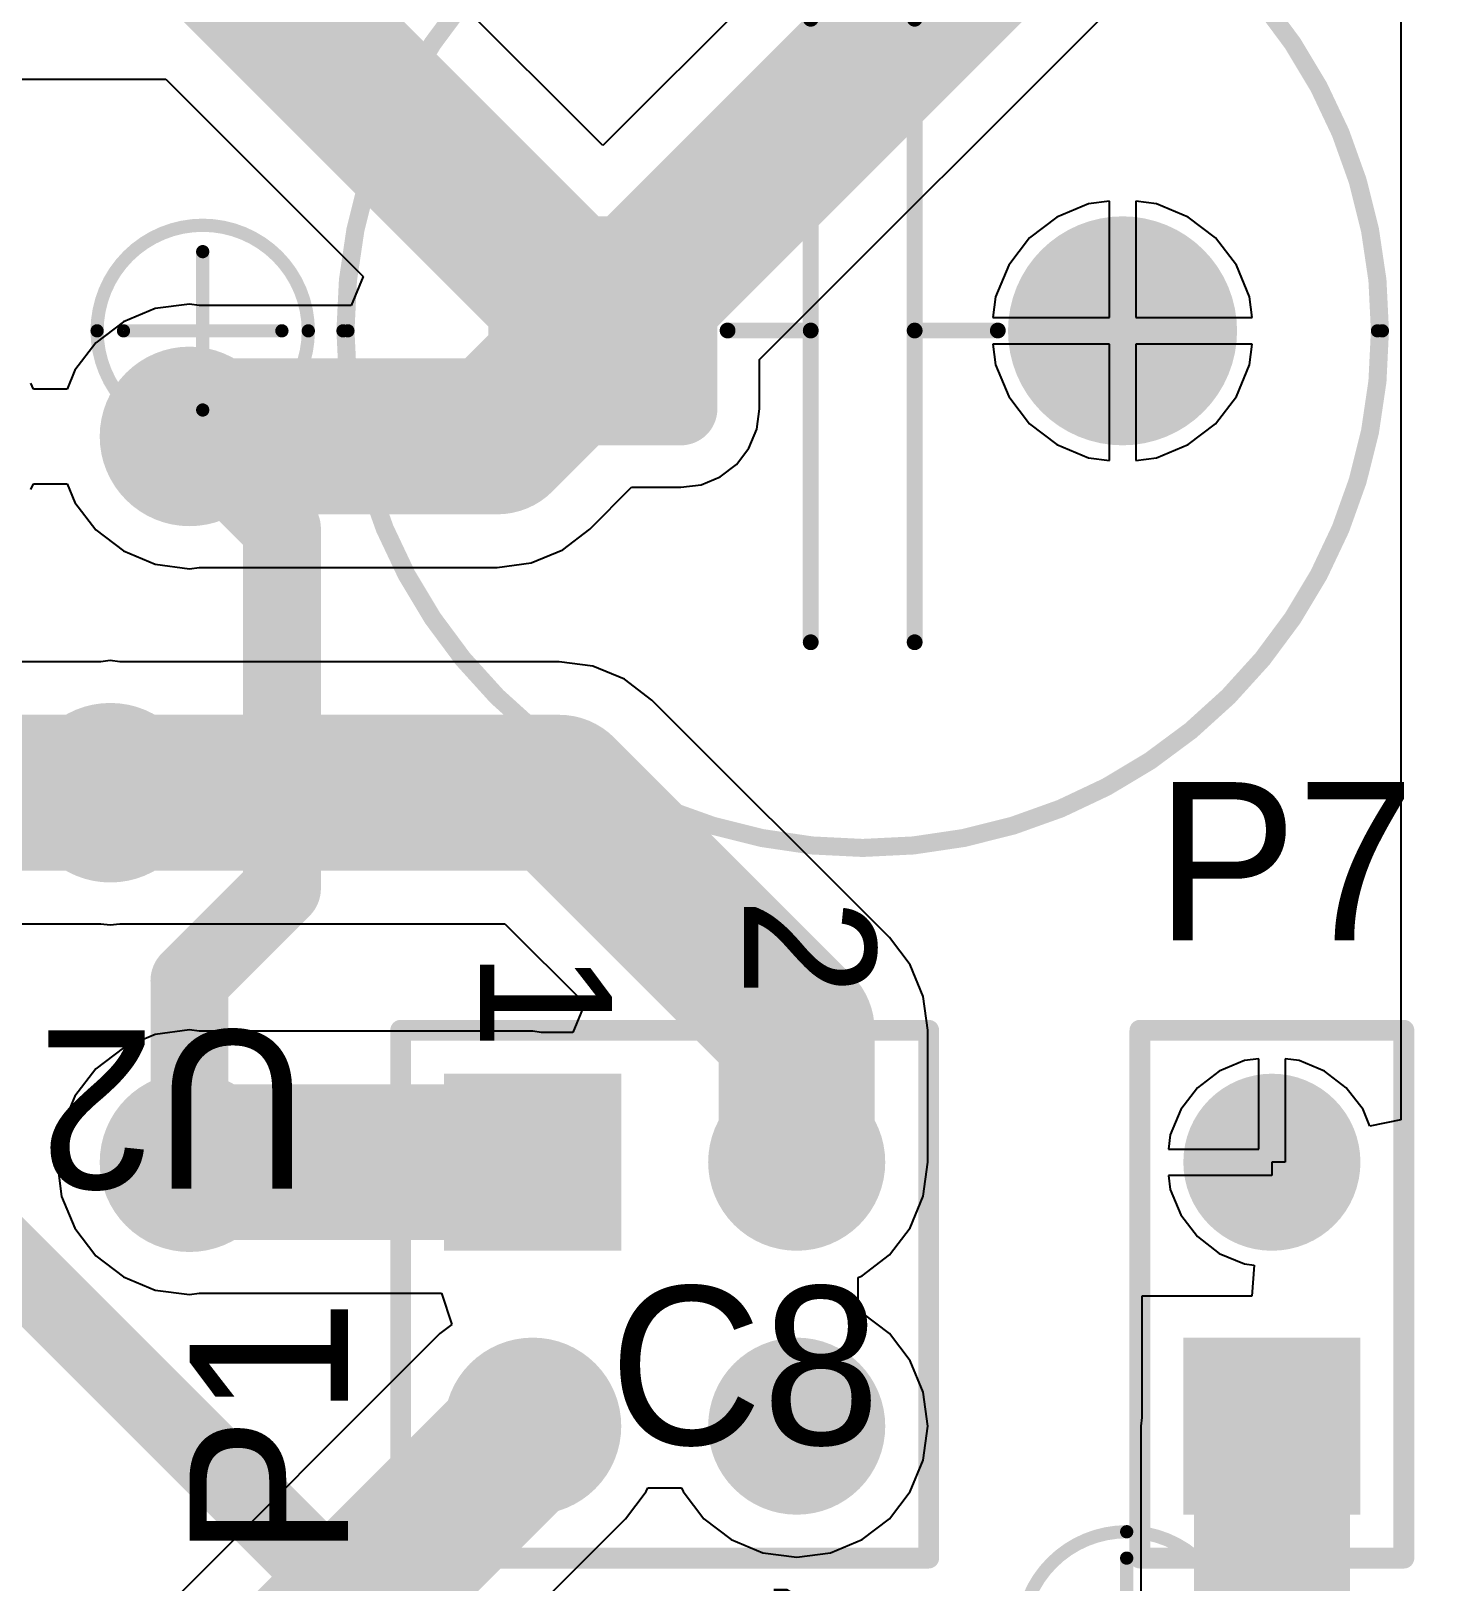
# Model space of a CAD drawing. Header units: millimetres. Extents: x 40 to 159, y 68 to 176.
# Drawn here: x 105.66 to 119.2, y 133.37 to 148.3 of the extents above; entities that cross this region are included whole.
import ezdxf

# ---------------------------------------------------------------- set-up
doc = ezdxf.new("R2010")
doc.units = ezdxf.units.MM
for name, color, linetype in [('BottomLayer', 5, 'Continuous'), ('BottomSolder', 6, 'Continuous'), ('Mechanical13', 56, 'Continuous'), ('Mechanical15', 56, 'Continuous'), ('MultiLayer', 9, 'Continuous'), ('PadHoleLayer', 156, 'Continuous'), ('TopLayer', 1, 'Continuous'), ('TopOverlay', 2, 'Continuous'), ('TopSolder', 216, 'Continuous')]:
    doc.layers.add(name, color=color, linetype=linetype)

# ---------------------------------------------------------------- blocks, each defined once
blk = doc.blocks.new('HDR1X2_16')
at = {"layer": 'BottomLayer', "const_width": 0.75}
blk.add_lwpolyline([(-2.915, 0, 1), (-2.165, 0, 1)], format="xyb", close=True, dxfattribs=at)
at = {"layer": 'BottomLayer'}
blk.add_solid([(0.75, 0.75), (-0.75, 0.75), (0.75, -0.75), (-0.75, -0.75)], dxfattribs=at)
at = {"layer": 'BottomSolder', "const_width": 0.852}
blk.add_lwpolyline([(-2.966, 0, 1), (-2.114, 0, 1)], format="xyb", close=True, dxfattribs=at)
at = {"layer": 'BottomSolder'}
blk.add_solid([(0.852, 0.852), (-0.852, 0.852), (0.852, -0.852), (-0.852, -0.852)], dxfattribs=at)
at = {"layer": 'MultiLayer', "const_width": 0.75}
blk.add_lwpolyline([(-2.915, 0, 1), (-2.165, 0, 1)], format="xyb", close=True, dxfattribs=at)
at = {"layer": 'MultiLayer'}
blk.add_solid([(0.75, 0.75), (-0.75, 0.75), (0.75, -0.75), (-0.75, -0.75)], dxfattribs=at)
at = {"layer": 'PadHoleLayer', "const_width": 0.45}
for points in [[(-2.765, 0, 1), (-2.315, 0, 1)], [(-0.225, 0, 1), (0.225, 0, 1)]]:
    blk.add_lwpolyline(points, format="xyb", close=True, dxfattribs=at)
at = {"layer": 'TopLayer', "const_width": 0.75}
blk.add_lwpolyline([(-2.915, 0, 1), (-2.165, 0, 1)], format="xyb", close=True, dxfattribs=at)
at = {"layer": 'TopLayer'}
blk.add_solid([(0.75, 0.75), (-0.75, 0.75), (0.75, -0.75), (-0.75, -0.75)], dxfattribs=at)
at = {"layer": 'TopOverlay', "const_width": 0.2}
for points in [[(1.27, 1.27), (-3.81, 1.27)], [(-3.81, -1.27), (-3.81, 1.27)], [(1.27, -1.27), (1.27, 1.27)], [(1.27, -1.27), (-3.81, -1.27)]]:
    blk.add_lwpolyline(points, dxfattribs=at)
at = {"layer": 'TopOverlay', "const_width": 0.1}
for points in [[(-3.86, 1.27, 1), (-3.76, 1.27, 1)], [(-3.86, 1.27, 1), (-3.76, 1.27, 1)], [(1.22, 1.27, 1), (1.32, 1.27, 1)], [(1.22, 1.27, 1), (1.32, 1.27, 1)], [(-3.86, -1.27, 1), (-3.76, -1.27, 1)], [(-3.86, -1.27, 1), (-3.76, -1.27, 1)], [(1.22, -1.27, 1), (1.32, -1.27, 1)], [(1.22, -1.27, 1), (1.32, -1.27, 1)]]:
    blk.add_lwpolyline(points, format="xyb", close=True, dxfattribs=at)
at = {"layer": 'TopSolder', "const_width": 0.852}
blk.add_lwpolyline([(-2.966, 0, 1), (-2.114, 0, 1)], format="xyb", close=True, dxfattribs=at)
at = {"layer": 'TopSolder'}
blk.add_solid([(0.852, 0.852), (-0.852, 0.852), (0.852, -0.852), (-0.852, -0.852)], dxfattribs=at)
blk = doc.blocks.new('HDR2X2_22')
at = {"layer": 'BottomLayer', "const_width": 0.75}
for points in [[(-2.915, 0, 1), (-2.165, 0, 1)], [(-2.915, -2.54, 1), (-2.165, -2.54, 1)], [(-0.375, -2.54, 1), (0.375, -2.54, 1)]]:
    blk.add_lwpolyline(points, format="xyb", close=True, dxfattribs=at)
at = {"layer": 'BottomLayer'}
blk.add_solid([(0.75, 0.75), (-0.75, 0.75), (0.75, -0.75), (-0.75, -0.75)], dxfattribs=at)
at = {"layer": 'BottomSolder', "const_width": 0.852}
for points in [[(-2.966, 0, 1), (-2.114, 0, 1)], [(-2.966, -2.54, 1), (-2.114, -2.54, 1)], [(-0.426, -2.54, 1), (0.426, -2.54, 1)]]:
    blk.add_lwpolyline(points, format="xyb", close=True, dxfattribs=at)
at = {"layer": 'BottomSolder'}
blk.add_solid([(0.852, 0.852), (-0.852, 0.852), (0.852, -0.852), (-0.852, -0.852)], dxfattribs=at)
at = {"layer": 'MultiLayer', "const_width": 0.75}
for points in [[(-2.915, 0, 1), (-2.165, 0, 1)], [(-2.915, -2.54, 1), (-2.165, -2.54, 1)], [(-0.375, -2.54, 1), (0.375, -2.54, 1)]]:
    blk.add_lwpolyline(points, format="xyb", close=True, dxfattribs=at)
at = {"layer": 'MultiLayer'}
blk.add_solid([(0.75, 0.75), (-0.75, 0.75), (0.75, -0.75), (-0.75, -0.75)], dxfattribs=at)
at = {"layer": 'PadHoleLayer', "const_width": 0.45}
for points in [[(-2.765, 0, 1), (-2.315, 0, 1)], [(-0.225, 0, 1), (0.225, 0, 1)], [(-2.765, -2.54, 1), (-2.315, -2.54, 1)], [(-0.225, -2.54, 1), (0.225, -2.54, 1)]]:
    blk.add_lwpolyline(points, format="xyb", close=True, dxfattribs=at)
at = {"layer": 'TopLayer', "const_width": 0.75}
for points in [[(-2.915, 0, 1), (-2.165, 0, 1)], [(-2.915, -2.54, 1), (-2.165, -2.54, 1)], [(-0.375, -2.54, 1), (0.375, -2.54, 1)]]:
    blk.add_lwpolyline(points, format="xyb", close=True, dxfattribs=at)
at = {"layer": 'TopLayer'}
blk.add_solid([(0.75, 0.75), (-0.75, 0.75), (0.75, -0.75), (-0.75, -0.75)], dxfattribs=at)
at = {"layer": 'TopOverlay', "const_width": 0.2}
for points in [[(-3.81, 1.27), (1.27, 1.27)], [(-3.81, 1.27), (-3.81, -3.81)], [(1.27, 1.27), (1.27, -3.81)], [(-3.81, -3.81), (1.27, -3.81)]]:
    blk.add_lwpolyline(points, dxfattribs=at)
at = {"layer": 'TopOverlay', "const_width": 0.1}
for points in [[(-3.86, 1.27, 1), (-3.76, 1.27, 1)], [(-3.86, 1.27, 1), (-3.76, 1.27, 1)], [(1.22, 1.27, 1), (1.32, 1.27, 1)], [(1.22, 1.27, 1), (1.32, 1.27, 1)], [(-3.86, -3.81, 1), (-3.76, -3.81, 1)], [(-3.86, -3.81, 1), (-3.76, -3.81, 1)], [(1.22, -3.81, 1), (1.32, -3.81, 1)], [(1.22, -3.81, 1), (1.32, -3.81, 1)]]:
    blk.add_lwpolyline(points, format="xyb", close=True, dxfattribs=at)
at = {"layer": 'TopSolder', "const_width": 0.852}
for points in [[(-2.966, 0, 1), (-2.114, 0, 1)], [(-2.966, -2.54, 1), (-2.114, -2.54, 1)], [(-0.426, -2.54, 1), (0.426, -2.54, 1)]]:
    blk.add_lwpolyline(points, format="xyb", close=True, dxfattribs=at)
at = {"layer": 'TopSolder'}
blk.add_solid([(0.852, 0.852), (-0.852, 0.852), (0.852, -0.852), (-0.852, -0.852)], dxfattribs=at)
at = {"layer": 'TopOverlay'}
for s, p in [('3', (-4.064, 0.508)), ('1', (2.032, 0.508)), ('4', (-4.064, -2.032)), ('2', (2.54, -2.032))]:
    blk.add_text(s, height=1.27, rotation=540, dxfattribs=at).set_placement(p)
blk = doc.blocks.new('CAPE10_0MM_R___10_14___30')
at = {"layer": 'BottomLayer'}
for points, const_width in [([(-3, 0, 1), (-2, 0, 1)], 1), ([(1.625, 0.75, 1), (1.875, 0.75, 1)], 0.25), ([(3.125, 0.75, 1), (3.375, 0.75, 1)], 0.25), ([(1.625, -0.75, 1), (1.875, -0.75, 1)], 0.25), ([(3.125, -0.75, 1), (3.375, -0.75, 1)], 0.25)]:
    blk.add_lwpolyline(points, format="xyb", close=True, dxfattribs=dict(at, const_width=const_width))
for points in [[(3.25, 1), (1.75, 1), (3.25, -1), (1.75, -1)], [(3.5, 0.75), (1.5, 0.75), (3.5, -0.75), (1.5, -0.75)]]:
    blk.add_solid(points, dxfattribs=at)
at = {"layer": 'BottomSolder'}
for points, const_width in [([(-3.051, 0, 1), (-1.949, 0, 1)], 1.102), ([(1.574, 0.75, 1), (1.926, 0.75, 1)], 0.352), ([(3.074, 0.75, 1), (3.426, 0.75, 1)], 0.352), ([(1.574, -0.75, 1), (1.926, -0.75, 1)], 0.352), ([(3.074, -0.75, 1), (3.426, -0.75, 1)], 0.352)]:
    blk.add_lwpolyline(points, format="xyb", close=True, dxfattribs=dict(at, const_width=const_width))
for points in [[(3.25, 1.102), (1.75, 1.102), (3.25, -1.102), (1.75, -1.102)], [(3.602, 0.75), (1.398, 0.75), (3.602, -0.75), (1.398, -0.75)]]:
    blk.add_solid(points, dxfattribs=at)
at = {"layer": 'Mechanical13'}
for points, const_width in [([(4.953, 0, 1), (-4.953, 0, 1)], 0.127), ([(-4.985, 0, 1), (-4.921, 0, 1)], 0.0635), ([(4.921, 0, 1), (4.985, 0, 1)], 0.0635)]:
    blk.add_lwpolyline(points, format="xyb", close=True, dxfattribs=dict(at, const_width=const_width))
at = {"layer": 'Mechanical15'}
for points, const_width in [([(5, 0, 1), (-5, 0, 1)], 0.127), ([(-5.032, 0, 1), (-4.968, 0, 1)], 0.0635), ([(4.968, 0, 1), (5.032, 0, 1)], 0.0635)]:
    blk.add_lwpolyline(points, format="xyb", close=True, dxfattribs=dict(at, const_width=const_width))
at = {"layer": 'MultiLayer'}
for points, const_width in [([(-3, 0, 1), (-2, 0, 1)], 1), ([(1.625, 0.75, 1), (1.875, 0.75, 1)], 0.25), ([(3.125, 0.75, 1), (3.375, 0.75, 1)], 0.25), ([(1.625, -0.75, 1), (1.875, -0.75, 1)], 0.25), ([(3.125, -0.75, 1), (3.375, -0.75, 1)], 0.25)]:
    blk.add_lwpolyline(points, format="xyb", close=True, dxfattribs=dict(at, const_width=const_width))
for points in [[(3.25, 1), (1.75, 1), (3.25, -1), (1.75, -1)], [(3.5, 0.75), (1.5, 0.75), (3.5, -0.75), (1.5, -0.75)]]:
    blk.add_solid(points, dxfattribs=at)
at = {"layer": 'PadHoleLayer', "const_width": 0.483}
for points in [[(-2.741, 0, 1), (-2.259, 0, 1)], [(2.259, 0, 1), (2.741, 0, 1)]]:
    blk.add_lwpolyline(points, format="xyb", close=True, dxfattribs=at)
at = {"layer": 'TopLayer'}
for points, const_width in [([(-3, 0, 1), (-2, 0, 1)], 1), ([(1.625, 0.75, 1), (1.875, 0.75, 1)], 0.25), ([(3.125, 0.75, 1), (3.375, 0.75, 1)], 0.25), ([(1.625, -0.75, 1), (1.875, -0.75, 1)], 0.25), ([(3.125, -0.75, 1), (3.375, -0.75, 1)], 0.25)]:
    blk.add_lwpolyline(points, format="xyb", close=True, dxfattribs=dict(at, const_width=const_width))
for points in [[(3.25, 1), (1.75, 1), (3.25, -1), (1.75, -1)], [(3.5, 0.75), (1.5, 0.75), (3.5, -0.75), (1.5, -0.75)]]:
    blk.add_solid(points, dxfattribs=at)
at = {"layer": 'TopOverlay'}
for points, const_width in [([(5, 0, 1), (-5, 0, 1)], 0.127), ([(-0.538, 2.997, 1), (-0.462, 2.997, 1)], 0.0762), ([(0.462, 2.997, 1), (0.538, 2.997, 1)], 0.0762), ([(7.366, 0, 1), (5.334, 0, 1)], 0.127), ([(6.318, 0.762, 1), (6.382, 0.762, 1)], 0.0635), ([(-5.032, 0, 1), (-4.968, 0, 1)], 0.0635), ([(-1.338, -0.003, 1), (-1.262, -0.003, 1)], 0.0762), ([(-0.538, -0.003, 1), (-0.462, -0.003, 1)], 0.0762), ([(0.462, -0.003, 1), (0.538, -0.003, 1)], 0.0762), ([(1.262, -0.003, 1), (1.338, -0.003, 1)], 0.0762), ([(4.968, 0, 1), (5.032, 0, 1)], 0.0635), ([(5.302, 0, 1), (5.366, 0, 1)], 0.0635), ([(5.556, 0, 1), (5.62, 0, 1)], 0.0635), ([(7.08, 0, 1), (7.144, 0, 1)], 0.0635), ([(7.334, 0, 1), (7.398, 0, 1)], 0.0635), ([(6.318, -0.762, 1), (6.382, -0.762, 1)], 0.0635), ([(-0.538, -3.003, 1), (-0.462, -3.003, 1)], 0.0762), ([(0.462, -3.003, 1), (0.538, -3.003, 1)], 0.0762)]:
    blk.add_lwpolyline(points, format="xyb", close=True, dxfattribs=dict(at, const_width=const_width))
for points, const_width in [([(-0.5, 2.997), (-0.5, -3.003)], 0.152), ([(0.5, 2.997), (0.5, -3.003)], 0.152), ([(6.35, 0.762), (6.35, -0.762)], 0.127), ([(-1.3, -0.003), (-0.5, -0.003)], 0.152), ([(0.5, -0.003), (1.3, -0.003)], 0.152), ([(5.588, 0), (7.112, 0)], 0.127)]:
    blk.add_lwpolyline(points, dxfattribs=dict(at, const_width=const_width))
at = {"layer": 'TopSolder'}
for points, const_width in [([(-3.051, 0, 1), (-1.949, 0, 1)], 1.102), ([(1.574, 0.75, 1), (1.926, 0.75, 1)], 0.352), ([(3.074, 0.75, 1), (3.426, 0.75, 1)], 0.352), ([(1.574, -0.75, 1), (1.926, -0.75, 1)], 0.352), ([(3.074, -0.75, 1), (3.426, -0.75, 1)], 0.352)]:
    blk.add_lwpolyline(points, format="xyb", close=True, dxfattribs=dict(at, const_width=const_width))
for points in [[(3.25, 1.102), (1.75, 1.102), (3.25, -1.102), (1.75, -1.102)], [(3.602, 0.75), (1.398, 0.75), (3.602, -0.75), (1.398, -0.75)]]:
    blk.add_solid(points, dxfattribs=at)
blk = doc.blocks.new('CAPE10_0MM_R___10_14___33')
at = {"layer": 'BottomLayer'}
for points, const_width in [([(-3.375, 0.75, 1), (-3.125, 0.75, 1)], 0.25), ([(-1.875, 0.75, 1), (-1.625, 0.75, 1)], 0.25), ([(2, 0, 1), (3, 0, 1)], 1), ([(-3.375, -0.75, 1), (-3.125, -0.75, 1)], 0.25), ([(-1.875, -0.75, 1), (-1.625, -0.75, 1)], 0.25)]:
    blk.add_lwpolyline(points, format="xyb", close=True, dxfattribs=dict(at, const_width=const_width))
for points in [[(-3.25, -1), (-1.75, -1), (-3.25, 1), (-1.75, 1)], [(-3.5, -0.75), (-1.5, -0.75), (-3.5, 0.75), (-1.5, 0.75)]]:
    blk.add_solid(points, dxfattribs=at)
at = {"layer": 'BottomSolder'}
for points, const_width in [([(-3.426, 0.75, 1), (-3.074, 0.75, 1)], 0.352), ([(-1.926, 0.75, 1), (-1.574, 0.75, 1)], 0.352), ([(1.949, 0, 1), (3.051, 0, 1)], 1.102), ([(-3.426, -0.75, 1), (-3.074, -0.75, 1)], 0.352), ([(-1.926, -0.75, 1), (-1.574, -0.75, 1)], 0.352)]:
    blk.add_lwpolyline(points, format="xyb", close=True, dxfattribs=dict(at, const_width=const_width))
for points in [[(-3.25, -1.102), (-1.75, -1.102), (-3.25, 1.102), (-1.75, 1.102)], [(-3.602, -0.75), (-1.398, -0.75), (-3.602, 0.75), (-1.398, 0.75)]]:
    blk.add_solid(points, dxfattribs=at)
at = {"layer": 'Mechanical13'}
for points, const_width in [([(4.953, 0, 1), (-4.953, 0, 1)], 0.127), ([(-4.985, 0, 1), (-4.921, 0, 1)], 0.0635), ([(4.921, 0, 1), (4.985, 0, 1)], 0.0635)]:
    blk.add_lwpolyline(points, format="xyb", close=True, dxfattribs=dict(at, const_width=const_width))
at = {"layer": 'Mechanical15'}
for points, const_width in [([(5, 0, 1), (-5, 0, 1)], 0.127), ([(-5.032, 0, 1), (-4.968, 0, 1)], 0.0635), ([(4.968, 0, 1), (5.032, 0, 1)], 0.0635)]:
    blk.add_lwpolyline(points, format="xyb", close=True, dxfattribs=dict(at, const_width=const_width))
at = {"layer": 'MultiLayer'}
for points, const_width in [([(-3.375, 0.75, 1), (-3.125, 0.75, 1)], 0.25), ([(-1.875, 0.75, 1), (-1.625, 0.75, 1)], 0.25), ([(2, 0, 1), (3, 0, 1)], 1), ([(-3.375, -0.75, 1), (-3.125, -0.75, 1)], 0.25), ([(-1.875, -0.75, 1), (-1.625, -0.75, 1)], 0.25)]:
    blk.add_lwpolyline(points, format="xyb", close=True, dxfattribs=dict(at, const_width=const_width))
for points in [[(-3.25, -1), (-1.75, -1), (-3.25, 1), (-1.75, 1)], [(-3.5, -0.75), (-1.5, -0.75), (-3.5, 0.75), (-1.5, 0.75)]]:
    blk.add_solid(points, dxfattribs=at)
at = {"layer": 'PadHoleLayer', "const_width": 0.483}
for points in [[(-2.741, 0, 1), (-2.259, 0, 1)], [(2.259, 0, 1), (2.741, 0, 1)]]:
    blk.add_lwpolyline(points, format="xyb", close=True, dxfattribs=at)
at = {"layer": 'TopLayer'}
for points, const_width in [([(-3.375, 0.75, 1), (-3.125, 0.75, 1)], 0.25), ([(-1.875, 0.75, 1), (-1.625, 0.75, 1)], 0.25), ([(2, 0, 1), (3, 0, 1)], 1), ([(-3.375, -0.75, 1), (-3.125, -0.75, 1)], 0.25), ([(-1.875, -0.75, 1), (-1.625, -0.75, 1)], 0.25)]:
    blk.add_lwpolyline(points, format="xyb", close=True, dxfattribs=dict(at, const_width=const_width))
for points in [[(-3.25, -1), (-1.75, -1), (-3.25, 1), (-1.75, 1)], [(-3.5, -0.75), (-1.5, -0.75), (-3.5, 0.75), (-1.5, 0.75)]]:
    blk.add_solid(points, dxfattribs=at)
at = {"layer": 'TopOverlay'}
for points, const_width in [([(5, 0, 1), (-5, 0, 1)], 0.127), ([(-0.538, 3.003, 1), (-0.462, 3.003, 1)], 0.0762), ([(0.462, 3.003, 1), (0.538, 3.003, 1)], 0.0762), ([(-5.334, 0, 1), (-7.366, 0, 1)], 0.127), ([(-6.382, 0.762, 1), (-6.318, 0.762, 1)], 0.0635), ([(-7.398, 0, 1), (-7.334, 0, 1)], 0.0635), ([(-7.144, 0, 1), (-7.08, 0, 1)], 0.0635), ([(-5.62, 0, 1), (-5.556, 0, 1)], 0.0635), ([(-5.366, 0, 1), (-5.302, 0, 1)], 0.0635), ([(-5.032, 0, 1), (-4.968, 0, 1)], 0.0635), ([(-1.338, 0.003, 1), (-1.262, 0.003, 1)], 0.0762), ([(-0.538, 0.003, 1), (-0.462, 0.003, 1)], 0.0762), ([(0.462, 0.003, 1), (0.538, 0.003, 1)], 0.0762), ([(1.262, 0.003, 1), (1.338, 0.003, 1)], 0.0762), ([(4.968, 0, 1), (5.032, 0, 1)], 0.0635), ([(-6.382, -0.762, 1), (-6.318, -0.762, 1)], 0.0635), ([(-0.538, -2.997, 1), (-0.462, -2.997, 1)], 0.0762), ([(0.462, -2.997, 1), (0.538, -2.997, 1)], 0.0762)]:
    blk.add_lwpolyline(points, format="xyb", close=True, dxfattribs=dict(at, const_width=const_width))
for points, const_width in [([(-0.5, -2.997), (-0.5, 3.003)], 0.152), ([(0.5, -2.997), (0.5, 3.003)], 0.152), ([(-6.35, -0.762), (-6.35, 0.762)], 0.127), ([(-7.112, 0), (-5.588, 0)], 0.127), ([(-1.3, 0.003), (-0.5, 0.003)], 0.152), ([(0.5, 0.003), (1.3, 0.003)], 0.152)]:
    blk.add_lwpolyline(points, dxfattribs=dict(at, const_width=const_width))
at = {"layer": 'TopSolder'}
for points, const_width in [([(-3.426, 0.75, 1), (-3.074, 0.75, 1)], 0.352), ([(-1.926, 0.75, 1), (-1.574, 0.75, 1)], 0.352), ([(1.949, 0, 1), (3.051, 0, 1)], 1.102), ([(-3.426, -0.75, 1), (-3.074, -0.75, 1)], 0.352), ([(-1.926, -0.75, 1), (-1.574, -0.75, 1)], 0.352)]:
    blk.add_lwpolyline(points, format="xyb", close=True, dxfattribs=dict(at, const_width=const_width))
for points in [[(-3.25, -1.102), (-1.75, -1.102), (-3.25, 1.102), (-1.75, 1.102)], [(-3.602, -0.75), (-1.398, -0.75), (-3.602, 0.75), (-1.398, 0.75)]]:
    blk.add_solid(points, dxfattribs=at)

msp = doc.modelspace()

# ---------------------------------------------------------------- linework, layer by layer
at = {"layer": 'BottomLayer'}
for p, q in [((118.844, 164.244), (118.844, 137.822)), ((115.96, 151.993), (111.165, 147.198)), ((112.671, 145.138), (118.113, 150.579)), ((111.165, 147.198), (108.374, 149.99)), ((102.523, 147.837), (106.96, 147.837)), ((106.96, 147.837), (108.86, 145.937)), ((115.838, 146.637), (115.533, 146.51)), ((116.038, 146.663), (115.838, 146.637)), ((116.038, 145.542), (116.038, 146.663)), ((116.492, 146.637), (116.292, 146.663)), ((116.292, 146.663), (116.292, 145.542)), ((116.797, 146.51), (116.492, 146.637)), ((115.533, 146.51), (115.271, 146.309)), ((117.059, 146.309), (116.797, 146.51)), ((115.271, 146.309), (115.07, 146.047)), ((117.26, 146.047), (117.059, 146.309)), ((115.07, 146.047), (114.943, 145.742)), ((117.387, 145.742), (117.26, 146.047)), ((108.86, 145.937), (108.745, 145.66)), ((114.943, 145.742), (114.917, 145.542)), ((117.413, 145.542), (117.387, 145.742)), ((106.859, 145.629), (106.552, 145.501)), ((107.188, 145.672), (106.859, 145.629)), ((107.28, 145.66), (107.188, 145.672)), ((108.745, 145.66), (107.28, 145.66)), ((114.917, 145.542), (116.038, 145.542)), ((116.292, 145.542), (117.413, 145.542)), ((106.552, 145.501), (106.288, 145.299)), ((106.288, 145.299), (106.086, 145.035)), ((116.038, 145.288), (114.917, 145.288)), ((114.917, 145.288), (114.943, 145.088)), ((116.038, 144.167), (116.038, 145.288)), ((117.413, 145.288), (116.292, 145.288)), ((116.292, 145.288), (116.292, 144.167)), ((117.387, 145.088), (117.413, 145.288)), ((112.671, 144.665), (112.671, 145.138)), ((114.943, 145.088), (115.07, 144.783)), ((117.26, 144.783), (117.387, 145.088)), ((106.086, 145.035), (106.011, 144.855)), ((105.686, 144.855), (105.662, 144.911)), ((106.011, 144.855), (105.686, 144.855)), ((115.07, 144.783), (115.271, 144.521)), ((117.059, 144.521), (117.26, 144.783)), ((112.646, 144.469), (112.671, 144.665)), ((115.271, 144.521), (115.533, 144.32)), ((116.797, 144.32), (117.059, 144.521)), ((112.57, 144.287), (112.646, 144.469)), ((112.45, 144.13), (112.57, 144.287)), ((115.533, 144.32), (115.838, 144.193)), ((115.838, 144.193), (116.038, 144.167)), ((116.292, 144.167), (116.492, 144.193)), ((116.492, 144.193), (116.797, 144.32)), ((112.293, 144.01), (112.45, 144.13)), ((105.662, 143.887), (105.686, 143.943)), ((105.686, 143.943), (106.011, 143.943)), ((106.011, 143.943), (106.086, 143.763)), ((111.041, 143.507), (111.442, 143.909)), ((111.442, 143.909), (111.915, 143.909)), ((111.915, 143.909), (112.111, 143.934)), ((112.111, 143.934), (112.293, 144.01)), ((106.086, 143.763), (106.288, 143.499)), ((106.288, 143.499), (106.552, 143.297)), ((110.779, 143.307), (111.041, 143.507)), ((106.552, 143.297), (106.859, 143.169)), ((110.475, 143.181), (110.779, 143.307)), ((106.859, 143.169), (107.188, 143.126)), ((110.149, 143.138), (110.475, 143.181)), ((107.188, 143.126), (107.28, 143.138)), ((107.28, 143.138), (110.149, 143.138)), ((106.334, 142.231), (103.837, 142.231)), ((106.426, 142.243), (106.334, 142.231)), ((106.518, 142.231), (106.426, 142.243)), ((110.744, 142.231), (106.518, 142.231)), ((111.07, 142.188), (110.744, 142.231)), ((111.374, 142.062), (111.07, 142.188)), ((111.636, 141.862), (111.374, 142.062)), ((113.922, 139.576), (111.636, 141.862)), ((103.831, 139.709), (106.334, 139.709)), ((106.334, 139.709), (106.426, 139.697)), ((106.426, 139.697), (106.518, 139.709)), ((106.518, 139.709), (110.222, 139.709)), ((110.222, 139.709), (110.99, 138.941)), ((114.122, 139.314), (113.922, 139.576)), ((114.248, 139.01), (114.122, 139.314)), ((114.291, 138.684), (114.248, 139.01)), ((110.99, 138.941), (110.875, 138.664)), ((107.188, 138.687), (106.859, 138.644)), ((107.28, 138.675), (107.188, 138.687)), ((110.49, 138.675), (107.28, 138.675)), ((110.572, 138.664), (110.49, 138.675)), ((110.875, 138.664), (110.572, 138.664)), ((114.291, 137.414), (114.291, 138.684)), ((106.552, 138.516), (106.288, 138.314)), ((106.859, 138.644), (106.552, 138.516)), ((117.34, 138.392), (117.096, 138.291)), ((117.475, 138.41), (117.34, 138.392)), ((117.475, 137.541), (117.475, 138.41)), ((117.864, 138.392), (117.729, 138.41)), ((117.729, 138.41), (117.729, 137.414)), ((118.108, 138.291), (117.864, 138.392)), ((106.288, 138.314), (106.086, 138.05)), ((117.096, 138.291), (116.886, 138.13)), ((118.318, 138.13), (118.108, 138.291)), ((116.886, 138.13), (116.725, 137.92)), ((118.479, 137.92), (118.318, 138.13)), ((106.086, 138.05), (105.958, 137.743)), ((116.725, 137.92), (116.624, 137.676)), ((118.544, 137.762), (118.479, 137.92)), ((118.844, 137.822), (118.544, 137.762)), ((105.958, 137.743), (105.915, 137.414)), ((116.624, 137.676), (116.606, 137.541)), ((116.606, 137.541), (117.475, 137.541)), ((105.915, 137.414), (105.958, 137.085)), ((114.248, 137.088), (114.291, 137.414)), ((117.729, 137.414), (117.602, 137.414)), ((117.602, 137.414), (117.602, 137.287)), ((117.602, 137.287), (116.606, 137.287)), ((116.606, 137.287), (116.624, 137.152)), ((105.958, 137.085), (106.086, 136.778)), ((114.122, 136.784), (114.248, 137.088)), ((116.624, 137.152), (116.725, 136.908)), ((116.725, 136.908), (116.886, 136.698)), ((106.086, 136.778), (106.288, 136.514)), ((113.922, 136.522), (114.122, 136.784)), ((116.886, 136.698), (117.096, 136.537)), ((106.288, 136.514), (106.552, 136.312)), ((113.66, 136.322), (113.922, 136.522)), ((117.096, 136.537), (117.34, 136.436)), ((117.34, 136.436), (117.43, 136.424)), ((117.43, 136.424), (117.41, 136.124)), ((106.552, 136.312), (106.859, 136.184)), ((113.622, 136.306), (113.66, 136.322)), ((113.622, 135.982), (113.622, 136.306)), ((106.859, 136.184), (107.188, 136.141)), ((107.188, 136.141), (107.28, 136.153)), ((107.28, 136.153), (109.611, 136.153)), ((109.611, 136.153), (109.713, 135.853)), ((117.41, 136.124), (116.352, 136.124)), ((116.352, 136.124), (116.352, 134.956)), ((113.66, 135.966), (113.622, 135.982)), ((109.713, 135.853), (109.598, 135.766)), ((113.922, 135.766), (113.66, 135.966)), ((109.598, 135.766), (106.88, 133.047)), ((114.122, 135.504), (113.922, 135.766)), ((114.248, 135.2), (114.122, 135.504)), ((114.291, 134.874), (114.248, 135.2)), ((116.352, 134.956), (116.341, 134.874)), ((114.248, 134.548), (114.291, 134.874)), ((116.341, 134.874), (116.341, 130.911)), ((114.122, 134.244), (114.248, 134.548)), ((111.382, 133.982), (111.582, 134.244)), ((111.582, 134.244), (111.598, 134.282)), ((111.598, 134.282), (111.922, 134.282)), ((111.922, 134.282), (111.938, 134.244)), ((111.938, 134.244), (112.138, 133.982)), ((113.922, 133.982), (114.122, 134.244)), ((108.459, 131.06), (111.382, 133.982)), ((112.138, 133.982), (112.4, 133.782)), ((113.66, 133.782), (113.922, 133.982)), ((112.4, 133.782), (112.704, 133.656)), ((113.356, 133.656), (113.66, 133.782)), ((112.704, 133.656), (113.03, 133.613)), ((113.03, 133.613), (113.356, 133.656))]:
    msp.add_line(p, q, dxfattribs=at)
at = {"layer": 'BottomLayer', "const_width": 1.5}
for points in [[(111.165, 145.415), (117.221, 151.471)], [(107.482, 149.098), (111.165, 145.415)], [(110.149, 144.399), (111.165, 145.415)], [(107.188, 144.399), (110.149, 144.399)], [(102.87, 140.97), (110.744, 140.97)], [(110.744, 140.97), (113.03, 138.684)], [(113.03, 137.414), (113.03, 138.684)], [(107.188, 137.414), (110.49, 137.414)], [(107.402, 131.786), (110.49, 134.874)], [(117.602, 130.389), (117.602, 134.874)]]:
    msp.add_lwpolyline(points, dxfattribs=at)
at = {"layer": 'BottomLayer'}
for points, const_width in [([(110.79, 145.415, 1), (111.54, 145.415, 1)], 0.75), ([(110.79, 145.415, 1), (111.54, 145.415, 1)], 0.75), ([(110.79, 145.415, 1), (111.54, 145.415, 1)], 0.75), ([(106.807, 144.399, 1), (107.569, 144.399, 1)], 0.762), ([(106.813, 144.399, 1), (107.563, 144.399, 1)], 0.75), ([(109.774, 144.399, 1), (110.524, 144.399, 1)], 0.75), ([(109.774, 144.399, 1), (110.524, 144.399, 1)], 0.75), ([(106.045, 140.97, 1), (106.807, 140.97, 1)], 0.762), ([(110.369, 140.97, 1), (111.119, 140.97, 1)], 0.75), ([(110.369, 140.97, 1), (111.119, 140.97, 1)], 0.75), ([(112.655, 138.684, 1), (113.405, 138.684, 1)], 0.75), ([(112.655, 138.684, 1), (113.405, 138.684, 1)], 0.75), ([(106.807, 137.414, 1), (107.569, 137.414, 1)], 0.762), ([(106.813, 137.414, 1), (107.563, 137.414, 1)], 0.75), ([(110.115, 137.414, 1), (110.865, 137.414, 1)], 0.75), ([(112.655, 137.414, 1), (113.405, 137.414, 1)], 0.75), ([(110.115, 134.874, 1), (110.865, 134.874, 1)], 0.75), ([(117.227, 134.874, 1), (117.977, 134.874, 1)], 0.75)]:
    msp.add_lwpolyline(points, format="xyb", close=True, dxfattribs=dict(at, const_width=const_width))
at = {"layer": 'BottomSolder', "const_width": 0.864}
for points in [[(106.756, 144.399, 1), (107.62, 144.399, 1)], [(105.994, 140.97, 1), (106.858, 140.97, 1)], [(106.756, 137.414, 1), (107.62, 137.414, 1)]]:
    msp.add_lwpolyline(points, format="xyb", close=True, dxfattribs=at)
at = {"layer": 'MultiLayer', "const_width": 0.762}
for points in [[(106.807, 144.399, 1), (107.569, 144.399, 1)], [(106.045, 140.97, 1), (106.807, 140.97, 1)], [(106.807, 137.414, 1), (107.569, 137.414, 1)]]:
    msp.add_lwpolyline(points, format="xyb", close=True, dxfattribs=at)
at = {"layer": 'PadHoleLayer', "const_width": 0.381}
for points in [[(106.998, 144.399, 1), (107.379, 144.399, 1)], [(106.236, 140.97, 1), (106.617, 140.97, 1)], [(106.998, 137.414, 1), (107.379, 137.414, 1)]]:
    msp.add_lwpolyline(points, format="xyb", close=True, dxfattribs=at)
at = {"layer": 'TopLayer'}
for points, const_width in [([(106.807, 144.399, 1), (107.569, 144.399, 1)], 0.762), ([(107, 144.399, 1), (107.376, 144.399, 1)], 0.375), ([(107.889, 143.51, 1), (108.265, 143.51, 1)], 0.375), ([(107.889, 143.51, 1), (108.265, 143.51, 1)], 0.375), ([(106.045, 140.97, 1), (106.807, 140.97, 1)], 0.762), ([(107.889, 140.049, 1), (108.265, 140.049, 1)], 0.375), ([(107.889, 140.049, 1), (108.265, 140.049, 1)], 0.375), ([(107, 139.16, 1), (107.376, 139.16, 1)], 0.375), ([(107, 139.16, 1), (107.376, 139.16, 1)], 0.375), ([(106.807, 137.414, 1), (107.569, 137.414, 1)], 0.762), ([(107, 137.414, 1), (107.376, 137.414, 1)], 0.375)]:
    msp.add_lwpolyline(points, format="xyb", close=True, dxfattribs=dict(at, const_width=const_width))
at = {"layer": 'TopLayer', "const_width": 0.75}
for points in [[(107.188, 144.399), (108.077, 143.51)], [(108.077, 140.049), (108.077, 143.51)], [(107.188, 139.16), (108.077, 140.049)], [(107.188, 137.414), (107.188, 139.16)], [(104.775, 137.16), (112.395, 129.54)]]:
    msp.add_lwpolyline(points, dxfattribs=at)
at = {"layer": 'TopSolder', "const_width": 0.864}
for points in [[(106.756, 144.399, 1), (107.62, 144.399, 1)], [(105.994, 140.97, 1), (106.858, 140.97, 1)], [(106.756, 137.414, 1), (107.62, 137.414, 1)]]:
    msp.add_lwpolyline(points, format="xyb", close=True, dxfattribs=at)

# ---------------------------------------------------------------- block references
for name, p, rotation in [('CAPE10_0MM_R___10_14___33', (113.665, 145.415), 360), ('HDR2X2_22', (110.49, 137.414), 90), ('HDR1X2_16', (117.602, 134.874), 270), ('CAPE10_0MM_R___10_14___30', (116.205, 126.492), 90)]:
    msp.add_blockref(name, p, dxfattribs=dict(rotation=rotation))

# ---------------------------------------------------------------- texts
at = {"layer": 'TopOverlay'}
for s, p in [('P7', (116.484, 139.548)), ('C8', (111.227, 134.696))]:
    msp.add_text(s, height=1.524, dxfattribs=at).set_placement(p)
for s, rotation, p in [('U2', 180, (108.331, 138.684)), ('P1', 90, (108.712, 133.604))]:
    msp.add_text(s, height=1.524, rotation=rotation, dxfattribs=at).set_placement(p)

doc.saveas('drawing.dxf')
